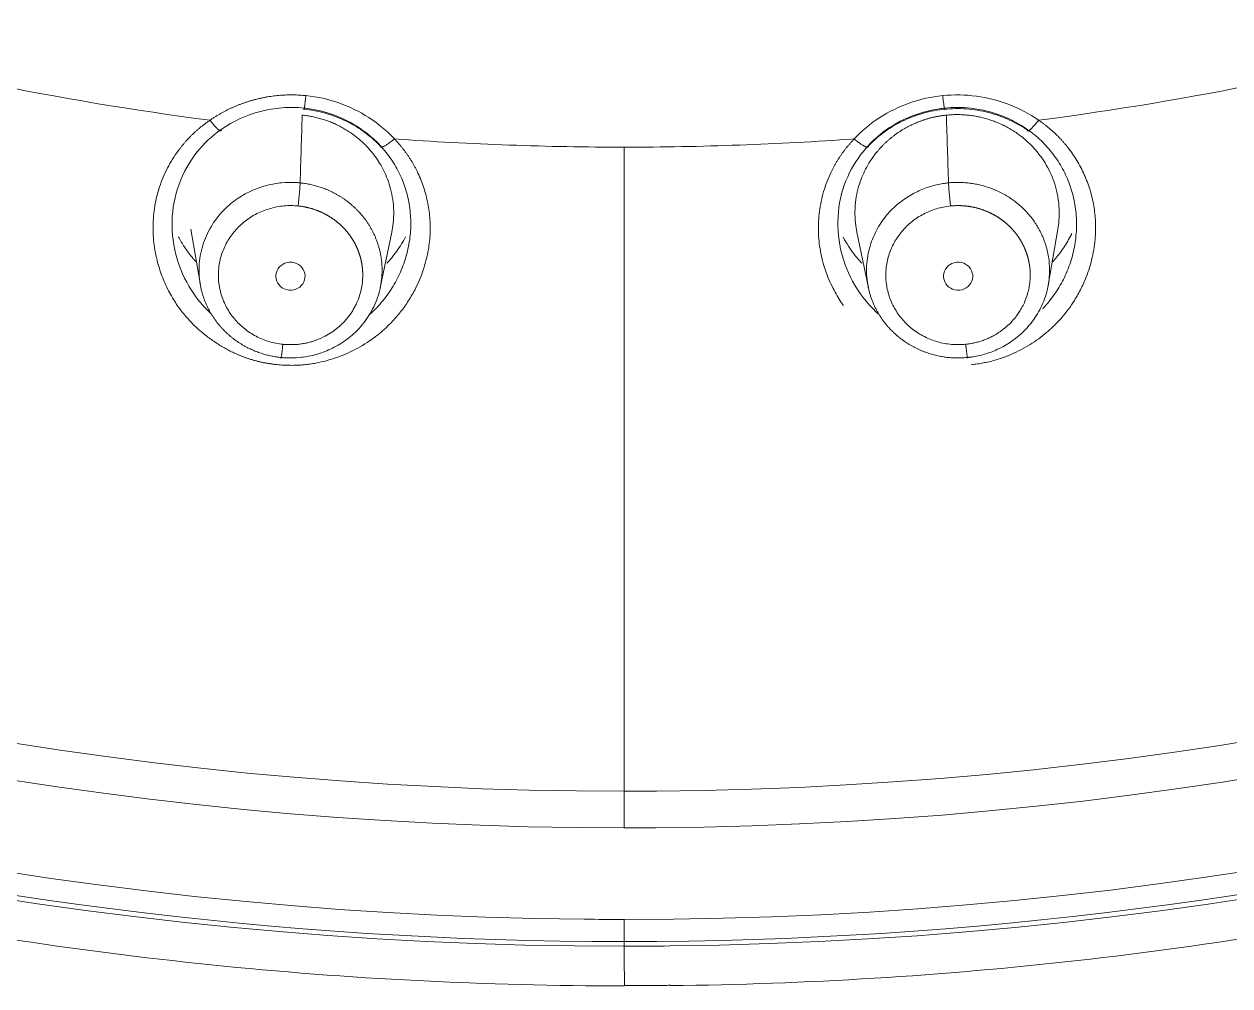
# Model space of a CAD drawing. Extents: x 19821 to 22981, y -91 to 2224.
# Drawn here: x 20735.62 to 20754.33, y 1154.09 to 1169.01 of the extents above; entities that cross this region are included whole.
import ezdxf

# ---------------------------------------------------------------- set-up
doc = ezdxf.new("R2010")
doc.units = 0
doc.header["$LTSCALE"] = 10
doc.header["$MEASUREMENT"] = 0
doc.layers.add('1', color=7, linetype='CONTINUOUS')

msp = doc.modelspace()

# ---------------------------------------------------------------- linework, layer by layer
at = {"layer": '1', "color": 7, "linetype": 'Continuous', "lineweight": 13}
for p, q in [((20744.931, 1157.112), (20744.931, 1167.101)), ((20744.931, 1157.112), (20744.931, 1156.543)), ((20744.931, 1155.124), (20744.931, 1154.761)), ((20744.931, 1154.709), (20744.931, 1154.781))]:
    msp.add_line(p, q, dxfattribs=at)
at = {"layer": '1', "color": 7, "linetype": 'Continuous', "lineweight": 18}
for p, q in [((20738.205, 1165.829), (20738.354, 1164.962)), ((20741.144, 1164.919), (20741.323, 1165.781)), ((20748.539, 1165.781), (20748.718, 1164.919)), ((20751.508, 1164.962), (20751.657, 1165.829))]:
    msp.add_line(p, q, dxfattribs=at)
for centre, major_axis, ratio, start_param, end_param in [((20744.931, 1212.384), (-59.925, 0), 0.961262, 4.712389, 7.853982), ((20744.931, 1212.384), (60, 0), 0.961262, 1.582577, 4.712389), ((20744.931, 1212.384), (60, 0), 0.961262, 4.72417, 7.853982), ((20744.931, 1212.384), (-59.925, 0), 0.961262, 1.570796, 4.712389), ((20739.871, 1166.271), (-0.031, -0.298), 0.029131, 1.29359, 2.750854), ((20749.991, 1166.271), (0.03, -0.299), 0.028493, 3.532401, 4.989665), ((20739.636, 1164.126), (0.031, 0.298), 0.029181, 2.872181, 4.434065), ((20750.226, 1164.126), (-0.03, 0.299), 0.028443, 1.84919, 3.411073), ((20744.931, 1212.384), (60, 0), 0.961262, 4.712389, 4.72417)]:
    msp.add_ellipse(centre, major_axis=major_axis, ratio=ratio, start_param=start_param, end_param=end_param, dxfattribs=at)
at = {"layer": '1', "color": 7, "linetype": 'Continuous', "lineweight": 13}
for centre, major_axis, start_param, end_param in [((20744.931, 1212.247), (59.425, 0), 1.570796, 4.70194), ((20744.931, 1212.247), (-59.425, 0), 1.570796, 4.70194), ((20744.931, 1212.247), (57.948, 0), 1.579187, 4.712389), ((20744.931, 1212.247), (-57.948, 0), 1.579187, 4.712389), ((20744.931, 1212.291), (57.403, 0), 1.579486, 4.712389), ((20744.931, 1212.291), (57.403, 0), 4.721079, 7.853982), ((20744.931, 1213.073), (-47.825, 0), 1.286701, 1.436012), ((20744.931, 1213.073), (-47.825, 0), 1.70558, 1.854891), ((20744.931, 1213.073), (-47.825, 0), 1.496141, 1.570796), ((20744.931, 1213.073), (-47.825, 0), 1.570796, 1.645452), ((20744.931, 1212.291), (57.403, 0), 4.712389, 4.721079), ((20744.931, 1212.247), (57.948, 0), 4.712389, 4.720779), ((20744.931, 1212.247), (-59.425, 0), 1.560347, 1.570796)]:
    msp.add_ellipse(centre, major_axis=major_axis, ratio=0.961262, start_param=start_param, end_param=end_param, dxfattribs=at)
at = {"layer": '1', "color": 7, "linetype": 'Continuous', "lineweight": 18}
for points, knots in [([(20699.489, 1173.857), (20700.904, 1172.31), (20702.403, 1170.836), (20705.557, 1168.048), (20707.211, 1166.735), (20710.654, 1164.284), (20712.443, 1163.147), (20716.138, 1161.061), (20718.042, 1160.112), (20721.946, 1158.415), (20723.945, 1157.666), (20728.013, 1156.375), (20730.083, 1155.834), (20734.271, 1154.966), (20736.389, 1154.639), (20740.65, 1154.202), (20742.792, 1154.093), (20744.934, 1154.093)], [0, 0, 0, 0, 0.125, 0.125, 0.25, 0.25, 0.375, 0.375, 0.5, 0.5, 0.625, 0.625, 0.75, 0.75, 0.875, 0.875, 1, 1, 1, 1]), ([(20745.644, 1154.097), (20747.756, 1154.121), (20749.867, 1154.251), (20754.063, 1154.724), (20756.148, 1155.065), (20760.27, 1155.957), (20762.306, 1156.506), (20766.308, 1157.807), (20768.274, 1158.558), (20772.113, 1160.254), (20773.986, 1161.199), (20777.619, 1163.271), (20779.379, 1164.399), (20782.767, 1166.825), (20784.395, 1168.123), (20787.501, 1170.877), (20788.978, 1172.332), (20790.373, 1173.857)], [0, 0, 0, 0, 0.125, 0.125, 0.25, 0.25, 0.375, 0.375, 0.5, 0.5, 0.625, 0.625, 0.75, 0.75, 0.875, 0.875, 1, 1, 1, 1]), ([(20749.87, 1167.899), (20750.048, 1167.917), (20750.395, 1167.911), (20750.909, 1167.779), (20751.213, 1167.618), (20751.358, 1167.518)], [0, 0, 0, 0, 0.333336, 0.666671, 1, 1, 1, 1]), ([(20738.679, 1167.376), (20738.862, 1167.504), (20739.07, 1167.599), (20739.397, 1167.684), (20739.509, 1167.702), (20739.734, 1167.719), (20739.848, 1167.718), (20739.961, 1167.706)], [0, 0, 0, 0, 0.5, 0.5, 0.75, 0.75, 1, 1, 1, 1]), ([(20739.935, 1167.597), (20739.947, 1167.596), (20739.973, 1167.593), (20740.012, 1167.587), (20740.05, 1167.581), (20740.089, 1167.574), (20740.127, 1167.566), (20740.165, 1167.557), (20740.203, 1167.547), (20740.241, 1167.536), (20740.279, 1167.524), (20740.316, 1167.512), (20740.353, 1167.498), (20740.39, 1167.484), (20740.426, 1167.468), (20740.463, 1167.452), (20740.498, 1167.434), (20740.534, 1167.416), (20740.569, 1167.397), (20740.603, 1167.377), (20740.637, 1167.356), (20740.671, 1167.334), (20740.704, 1167.312), (20740.737, 1167.288), (20740.768, 1167.264), (20740.8, 1167.239), (20740.831, 1167.213), (20740.861, 1167.186), (20740.89, 1167.158), (20740.919, 1167.13), (20740.947, 1167.101), (20740.974, 1167.071), (20741.016, 1167.023), (20741.072, 1166.951), (20741.139, 1166.85), (20741.204, 1166.733), (20741.261, 1166.6), (20741.309, 1166.451), (20741.343, 1166.286), (20741.357, 1166.107), (20741.35, 1165.937), (20741.333, 1165.827), (20741.323, 1165.782)], [0, 0, 0, 0, 0.01474, 0.029513, 0.044319, 0.059158, 0.074029, 0.088932, 0.103868, 0.118837, 0.133839, 0.148873, 0.16394, 0.179039, 0.194171, 0.209335, 0.224532, 0.239762, 0.255024, 0.270319, 0.285646, 0.301006, 0.316398, 0.331823, 0.34728, 0.362769, 0.378292, 0.393846, 0.409433, 0.425053, 0.440704, 0.456389, 0.472105, 0.514834, 0.56225, 0.614348, 0.671124, 0.732574, 0.798691, 0.869471, 0.944905, 1, 1, 1, 1]), ([(20739.955, 1167.69), (20740.072, 1167.678), (20740.299, 1167.635), (20740.624, 1167.511), (20740.92, 1167.331), (20741.089, 1167.18), (20741.168, 1167.096)], [0, 0, 0, 0, 0.250096, 0.50011, 0.75008, 1, 1, 1, 1]), ([(20748.539, 1165.782), (20748.529, 1165.827), (20748.503, 1165.996), (20748.508, 1166.276), (20748.589, 1166.592), (20748.712, 1166.842), (20748.816, 1166.987), (20748.876, 1167.057), (20748.89, 1167.073), (20748.904, 1167.089), (20748.919, 1167.105), (20748.934, 1167.12), (20748.949, 1167.136), (20748.965, 1167.151), (20748.98, 1167.166), (20748.996, 1167.181), (20749.012, 1167.195), (20749.028, 1167.21), (20749.044, 1167.224), (20749.061, 1167.237), (20749.077, 1167.251), (20749.094, 1167.264), (20749.111, 1167.277), (20749.128, 1167.29), (20749.146, 1167.303), (20749.163, 1167.315), (20749.181, 1167.327), (20749.199, 1167.339), (20749.217, 1167.351), (20749.235, 1167.362), (20749.253, 1167.373), (20749.271, 1167.384), (20749.29, 1167.395), (20749.308, 1167.405), (20749.327, 1167.415), (20749.346, 1167.425), (20749.365, 1167.435), (20749.384, 1167.444), (20749.403, 1167.453), (20749.423, 1167.462), (20749.442, 1167.471), (20749.462, 1167.479), (20749.481, 1167.487), (20749.501, 1167.495), (20749.521, 1167.502), (20749.54, 1167.51), (20749.56, 1167.517), (20749.58, 1167.523), (20749.6, 1167.53), (20749.62, 1167.536), (20749.641, 1167.542), (20749.661, 1167.548), (20749.681, 1167.553), (20749.702, 1167.558), (20749.722, 1167.563), (20749.742, 1167.568), (20749.763, 1167.572), (20749.783, 1167.576), (20749.804, 1167.58), (20749.824, 1167.583), (20749.845, 1167.587), (20749.866, 1167.59), (20749.886, 1167.592), (20749.907, 1167.595), (20749.921, 1167.596), (20749.928, 1167.597)], [0, 0, 0, 0, 0.05524, 0.201257, 0.328703, 0.43751, 0.527621, 0.536031, 0.544431, 0.552822, 0.561204, 0.569577, 0.57794, 0.586294, 0.594639, 0.602974, 0.6113, 0.619617, 0.627925, 0.636223, 0.644512, 0.652791, 0.661062, 0.669323, 0.677575, 0.685817, 0.69405, 0.702274, 0.710489, 0.718694, 0.72689, 0.735076, 0.743254, 0.751422, 0.75958, 0.76773, 0.77587, 0.784, 0.792122, 0.800234, 0.808336, 0.81643, 0.824514, 0.832589, 0.840654, 0.84871, 0.856757, 0.864794, 0.872822, 0.880841, 0.88885, 0.89685, 0.904841, 0.912822, 0.920794, 0.928757, 0.93671, 0.944654, 0.952589, 0.960514, 0.96843, 0.976336, 0.984234, 0.992121, 1, 1, 1, 1]), ([(20748.695, 1167.096), (20748.773, 1167.179), (20748.942, 1167.331), (20749.237, 1167.511), (20749.563, 1167.635), (20749.79, 1167.678), (20749.907, 1167.69)], [0, 0, 0, 0, 0.249751, 0.499658, 0.749678, 1, 1, 1, 1]), ([(20749.89, 1167.688), (20750.007, 1167.7), (20750.238, 1167.704), (20750.584, 1167.647), (20750.913, 1167.53), (20751.111, 1167.416), (20751.206, 1167.35)], [0, 0, 0, 0, 0.249998, 0.499985, 0.749991, 1, 1, 1, 1]), ([(20749.928, 1167.597), (20749.94, 1167.598), (20749.966, 1167.601), (20750.005, 1167.603), (20750.044, 1167.605), (20750.083, 1167.605), (20750.122, 1167.605), (20750.162, 1167.604), (20750.201, 1167.602), (20750.24, 1167.599), (20750.28, 1167.595), (20750.319, 1167.59), (20750.358, 1167.584), (20750.397, 1167.577), (20750.436, 1167.569), (20750.475, 1167.56), (20750.514, 1167.551), (20750.553, 1167.54), (20750.591, 1167.528), (20750.629, 1167.515), (20750.667, 1167.502), (20750.705, 1167.487), (20750.742, 1167.472), (20750.779, 1167.455), (20750.815, 1167.438), (20750.851, 1167.42), (20750.887, 1167.4), (20750.922, 1167.38), (20750.957, 1167.359), (20750.991, 1167.337), (20751.025, 1167.314), (20751.058, 1167.29), (20751.109, 1167.251), (20751.179, 1167.193), (20751.267, 1167.107), (20751.356, 1167.006), (20751.441, 1166.887), (20751.52, 1166.751), (20751.588, 1166.596), (20751.642, 1166.424), (20751.684, 1166.18), (20751.681, 1165.978), (20751.66, 1165.843), (20751.657, 1165.83)], [0, 0, 0, 0, 0.013323, 0.026675, 0.040057, 0.053468, 0.066909, 0.08038, 0.09388, 0.107409, 0.120968, 0.134556, 0.148174, 0.161821, 0.175498, 0.189204, 0.202939, 0.216704, 0.230499, 0.244322, 0.258176, 0.272058, 0.28597, 0.299911, 0.313882, 0.327882, 0.341912, 0.35597, 0.370058, 0.384176, 0.398322, 0.412498, 0.426703, 0.465323, 0.508179, 0.555267, 0.606583, 0.662123, 0.721882, 0.785854, 0.854034, 0.985832, 1, 1, 1, 1]), ([(20738.001, 1165.341), (20737.999, 1165.349), (20737.938, 1165.548), (20737.884, 1165.953), (20737.993, 1166.533), (20738.269, 1167.026), (20738.537, 1167.277), (20738.679, 1167.376)], [0, 0, 0, 0, 0.010812, 0.269331, 0.523042, 0.772133, 1, 1, 1, 1]), ([(20751.183, 1167.376), (20751.258, 1167.324), (20751.33, 1167.265), (20751.463, 1167.138), (20751.525, 1167.069), (20751.637, 1166.923), (20751.687, 1166.845), (20751.775, 1166.683), (20751.812, 1166.599), (20751.874, 1166.425), (20751.898, 1166.335), (20751.932, 1166.153), (20751.943, 1166.061), (20751.949, 1165.875), (20751.945, 1165.782), (20751.924, 1165.597), (20751.906, 1165.505), (20751.858, 1165.325), (20751.827, 1165.236), (20751.788, 1165.148), (20751.787, 1165.145), (20751.786, 1165.142)], [0, 0, 0, 0, 0.110711, 0.110711, 0.221423, 0.221423, 0.332134, 0.332134, 0.442845, 0.442845, 0.553557, 0.553557, 0.664268, 0.664268, 0.774979, 0.774979, 0.885691, 0.885691, 0.996402, 0.996402, 1, 1, 1, 1]), ([(20741.143, 1167.128), (20741.205, 1167.061), (20741.263, 1166.989), (20741.366, 1166.838), (20741.411, 1166.758), (20741.489, 1166.593), (20741.522, 1166.507), (20741.573, 1166.331), (20741.592, 1166.241), (20741.616, 1166.058), (20741.621, 1165.966), (20741.616, 1165.781), (20741.607, 1165.688), (20741.587, 1165.579), (20741.584, 1165.562), (20741.58, 1165.545)], [0, 0, 0, 0, 0.161551, 0.161551, 0.323102, 0.323102, 0.484653, 0.484653, 0.646204, 0.646204, 0.807755, 0.807755, 0.969306, 0.969306, 1, 1, 1, 1]), ([(20748.282, 1165.544), (20748.279, 1165.558), (20748.239, 1165.763), (20748.229, 1166.167), (20748.394, 1166.703), (20748.602, 1167.002), (20748.719, 1167.128)], [0, 0, 0, 0, 0.024856, 0.363658, 0.6963, 1, 1, 1, 1]), ([(20739.902, 1166.547), (20739.896, 1166.547), (20739.885, 1166.548), (20739.867, 1166.55), (20739.85, 1166.551), (20739.833, 1166.552), (20739.755, 1166.556), (20739.607, 1166.552), (20739.388, 1166.514), (20739.158, 1166.436), (20738.929, 1166.311), (20738.713, 1166.133), (20738.527, 1165.9), (20738.39, 1165.615), (20738.342, 1165.385), (20738.334, 1165.237), (20738.334, 1165.18), (20738.335, 1165.124), (20738.339, 1165.068), (20738.346, 1165.013), (20738.355, 1164.959), (20738.365, 1164.906), (20738.378, 1164.854), (20738.393, 1164.803), (20738.41, 1164.753), (20738.428, 1164.704), (20738.449, 1164.656), (20738.471, 1164.609), (20738.494, 1164.564), (20738.519, 1164.52), (20738.545, 1164.478), (20738.573, 1164.437), (20738.602, 1164.397), (20738.632, 1164.358), (20738.663, 1164.321), (20738.695, 1164.286), (20738.728, 1164.252), (20738.761, 1164.219), (20738.796, 1164.188), (20738.831, 1164.158), (20738.866, 1164.13), (20738.902, 1164.103), (20738.939, 1164.078), (20738.976, 1164.054), (20739.013, 1164.032), (20739.05, 1164.01), (20739.088, 1163.99), (20739.126, 1163.972), (20739.163, 1163.955), (20739.201, 1163.939), (20739.239, 1163.924), (20739.277, 1163.911), (20739.314, 1163.898), (20739.352, 1163.887), (20739.389, 1163.877), (20739.426, 1163.868), (20739.462, 1163.86), (20739.498, 1163.854), (20739.534, 1163.848), (20739.57, 1163.843), (20739.593, 1163.84), (20739.605, 1163.839)], [0, 0, 0, 0, 0.003921, 0.007817, 0.011689, 0.015536, 0.019358, 0.064573, 0.114371, 0.16875, 0.227711, 0.291254, 0.359377, 0.43208, 0.50936, 0.522766, 0.53605, 0.549213, 0.562254, 0.575174, 0.587972, 0.600648, 0.613202, 0.625635, 0.637946, 0.650136, 0.662203, 0.674149, 0.685973, 0.697676, 0.709256, 0.720715, 0.732052, 0.743267, 0.75436, 0.765331, 0.776181, 0.786908, 0.797514, 0.807998, 0.81836, 0.8286, 0.838718, 0.848715, 0.858589, 0.868342, 0.877972, 0.887481, 0.896868, 0.906133, 0.915276, 0.924297, 0.933196, 0.941973, 0.950628, 0.959162, 0.967573, 0.975863, 0.98403, 0.992076, 1, 1, 1, 1]), ([(20739.605, 1163.839), (20739.611, 1163.838), (20739.622, 1163.837), (20739.639, 1163.836), (20739.657, 1163.835), (20739.674, 1163.834), (20739.753, 1163.83), (20739.902, 1163.834), (20740.123, 1163.872), (20740.353, 1163.951), (20740.583, 1164.077), (20740.798, 1164.256), (20740.982, 1164.489), (20741.117, 1164.772), (20741.165, 1165.001), (20741.173, 1165.148), (20741.174, 1165.205), (20741.172, 1165.261), (20741.168, 1165.316), (20741.161, 1165.371), (20741.153, 1165.425), (20741.142, 1165.478), (20741.129, 1165.53), (20741.114, 1165.581), (20741.098, 1165.631), (20741.079, 1165.68), (20741.059, 1165.728), (20741.037, 1165.774), (20741.014, 1165.819), (20740.989, 1165.863), (20740.963, 1165.906), (20740.935, 1165.947), (20740.907, 1165.987), (20740.877, 1166.025), (20740.846, 1166.062), (20740.814, 1166.098), (20740.781, 1166.132), (20740.748, 1166.164), (20740.713, 1166.195), (20740.679, 1166.225), (20740.643, 1166.254), (20740.607, 1166.28), (20740.57, 1166.306), (20740.534, 1166.33), (20740.496, 1166.353), (20740.459, 1166.374), (20740.421, 1166.394), (20740.383, 1166.413), (20740.346, 1166.43), (20740.308, 1166.446), (20740.27, 1166.461), (20740.232, 1166.474), (20740.194, 1166.487), (20740.157, 1166.498), (20740.12, 1166.508), (20740.083, 1166.517), (20740.046, 1166.525), (20740.009, 1166.532), (20739.973, 1166.538), (20739.938, 1166.543), (20739.914, 1166.545), (20739.902, 1166.547)], [0, 0, 0, 0, 0.003868, 0.007742, 0.011622, 0.015507, 0.019397, 0.06511, 0.115266, 0.16986, 0.228891, 0.292354, 0.360244, 0.432556, 0.509282, 0.522646, 0.535891, 0.549015, 0.562019, 0.574904, 0.587668, 0.600312, 0.612837, 0.625242, 0.637526, 0.649691, 0.661736, 0.673661, 0.685466, 0.697151, 0.708716, 0.720161, 0.731487, 0.742693, 0.753779, 0.764745, 0.775591, 0.786317, 0.796924, 0.807411, 0.817778, 0.828026, 0.838154, 0.848162, 0.85805, 0.867819, 0.877468, 0.886998, 0.896408, 0.905698, 0.914869, 0.92392, 0.932851, 0.941663, 0.950356, 0.958928, 0.967382, 0.975716, 0.98393, 0.992025, 1, 1, 1, 1]), ([(20749.96, 1166.547), (20749.954, 1166.546), (20749.943, 1166.545), (20749.925, 1166.543), (20749.908, 1166.54), (20749.891, 1166.538), (20749.814, 1166.526), (20749.671, 1166.493), (20749.464, 1166.412), (20749.256, 1166.29), (20749.059, 1166.122), (20748.886, 1165.904), (20748.755, 1165.639), (20748.683, 1165.334), (20748.687, 1165.098), (20748.711, 1164.952), (20748.722, 1164.897), (20748.736, 1164.842), (20748.752, 1164.788), (20748.771, 1164.736), (20748.791, 1164.685), (20748.813, 1164.635), (20748.837, 1164.587), (20748.862, 1164.539), (20748.89, 1164.494), (20748.918, 1164.45), (20748.949, 1164.407), (20748.98, 1164.366), (20749.013, 1164.326), (20749.047, 1164.288), (20749.082, 1164.252), (20749.118, 1164.217), (20749.155, 1164.184), (20749.192, 1164.152), (20749.231, 1164.123), (20749.27, 1164.094), (20749.309, 1164.067), (20749.349, 1164.042), (20749.389, 1164.019), (20749.43, 1163.997), (20749.471, 1163.976), (20749.512, 1163.957), (20749.553, 1163.94), (20749.595, 1163.924), (20749.636, 1163.909), (20749.677, 1163.896), (20749.718, 1163.884), (20749.759, 1163.873), (20749.8, 1163.864), (20749.84, 1163.856), (20749.88, 1163.849), (20749.92, 1163.843), (20749.96, 1163.839), (20749.999, 1163.835), (20750.037, 1163.833), (20750.075, 1163.832), (20750.113, 1163.831), (20750.149, 1163.832), (20750.186, 1163.833), (20750.222, 1163.836), (20750.245, 1163.838), (20750.257, 1163.839)], [0, 0, 0, 0, 0.003921, 0.007817, 0.011689, 0.015536, 0.019358, 0.064573, 0.114371, 0.16875, 0.227711, 0.291254, 0.359377, 0.43208, 0.50936, 0.522766, 0.53605, 0.549213, 0.562254, 0.575174, 0.587972, 0.600648, 0.613202, 0.625635, 0.637946, 0.650136, 0.662203, 0.674149, 0.685973, 0.697676, 0.709256, 0.720715, 0.732052, 0.743267, 0.75436, 0.765331, 0.776181, 0.786908, 0.797514, 0.807998, 0.81836, 0.8286, 0.838718, 0.848715, 0.858589, 0.868342, 0.877972, 0.887481, 0.896868, 0.906133, 0.915276, 0.924297, 0.933196, 0.941973, 0.950628, 0.959162, 0.967573, 0.975863, 0.98403, 0.992076, 1, 1, 1, 1]), ([(20750.257, 1163.839), (20750.263, 1163.839), (20750.274, 1163.841), (20750.291, 1163.843), (20750.308, 1163.845), (20750.326, 1163.847), (20750.404, 1163.86), (20750.549, 1163.893), (20750.756, 1163.975), (20750.964, 1164.098), (20751.161, 1164.267), (20751.333, 1164.485), (20751.463, 1164.75), (20751.534, 1165.054), (20751.53, 1165.287), (20751.506, 1165.433), (20751.495, 1165.488), (20751.481, 1165.543), (20751.465, 1165.596), (20751.447, 1165.648), (20751.427, 1165.699), (20751.405, 1165.749), (20751.381, 1165.797), (20751.355, 1165.844), (20751.328, 1165.89), (20751.3, 1165.934), (20751.269, 1165.977), (20751.238, 1166.018), (20751.205, 1166.057), (20751.172, 1166.095), (20751.137, 1166.132), (20751.101, 1166.167), (20751.064, 1166.2), (20751.027, 1166.231), (20750.988, 1166.261), (20750.949, 1166.29), (20750.91, 1166.316), (20750.87, 1166.342), (20750.83, 1166.365), (20750.789, 1166.387), (20750.748, 1166.408), (20750.707, 1166.427), (20750.666, 1166.445), (20750.625, 1166.461), (20750.583, 1166.476), (20750.542, 1166.489), (20750.501, 1166.501), (20750.46, 1166.512), (20750.419, 1166.521), (20750.379, 1166.529), (20750.338, 1166.536), (20750.298, 1166.542), (20750.259, 1166.546), (20750.22, 1166.55), (20750.181, 1166.552), (20750.143, 1166.554), (20750.105, 1166.554), (20750.068, 1166.554), (20750.032, 1166.552), (20749.996, 1166.55), (20749.972, 1166.548), (20749.96, 1166.547)], [0, 0, 0, 0, 0.003868, 0.007742, 0.011622, 0.015507, 0.019397, 0.06511, 0.115266, 0.16986, 0.228891, 0.292354, 0.360244, 0.432556, 0.509282, 0.522646, 0.535891, 0.549015, 0.562019, 0.574904, 0.587668, 0.600312, 0.612837, 0.625242, 0.637526, 0.649691, 0.661736, 0.673661, 0.685466, 0.697151, 0.708716, 0.720161, 0.731487, 0.742693, 0.753779, 0.764745, 0.775591, 0.786317, 0.796924, 0.807411, 0.817779, 0.828026, 0.838154, 0.848162, 0.85805, 0.867819, 0.877468, 0.886998, 0.896408, 0.905698, 0.914869, 0.92392, 0.932851, 0.941663, 0.950356, 0.958928, 0.967382, 0.975716, 0.98393, 0.992025, 1, 1, 1, 1]), ([(20738.013, 1165.712), (20738.042, 1165.658), (20738.112, 1165.539), (20738.199, 1165.422), (20738.259, 1165.352), (20738.272, 1165.337), (20738.28, 1165.329), (20738.282, 1165.326)], [0, 0, 0, 0, 0.392496, 0.87721, 0.927948, 0.978619, 1, 1, 1, 1]), ([(20741.247, 1165.301), (20741.252, 1165.306), (20741.285, 1165.342), (20741.344, 1165.411), (20741.422, 1165.516), (20741.487, 1165.616), (20741.524, 1165.682), (20741.538, 1165.709)], [0, 0, 0, 0, 0.043158, 0.286537, 0.545866, 0.821157, 1, 1, 1, 1]), ([(20751.575, 1165.321), (20751.583, 1165.329), (20751.6, 1165.349), (20751.638, 1165.394), (20751.69, 1165.459), (20751.751, 1165.546), (20751.812, 1165.643), (20751.851, 1165.716), (20751.871, 1165.756), (20751.873, 1165.76)], [0, 0, 0, 0, 0.061917, 0.147286, 0.331499, 0.5307, 0.7449, 0.974108, 1, 1, 1, 1]), ([(20748.327, 1165.703), (20748.328, 1165.701), (20748.377, 1165.61), (20748.467, 1165.472), (20748.572, 1165.347), (20748.614, 1165.301)], [0, 0, 0, 0, 0.010287, 0.627722, 1, 1, 1, 1]), ([(20744.934, 1154.098), (20744.991, 1154.098), (20745.048, 1154.098), (20745.16, 1154.099), (20745.215, 1154.099), (20745.322, 1154.1), (20745.374, 1154.1), (20745.476, 1154.101), (20745.526, 1154.101), (20745.599, 1154.102), (20745.621, 1154.103), (20745.644, 1154.103)], [0, 0, 0, 0, 0.242083, 0.242083, 0.472863, 0.472863, 0.693433, 0.693433, 0.904743, 0.904743, 1, 1, 1, 1])]:
    msp.add_open_spline(points, degree=3, knots=knots, dxfattribs=at)
at = {"layer": '1', "color": 7, "linetype": 'Continuous', "lineweight": 13}
for points, degree, knots in [([(20738.504, 1167.518), (20738.825, 1167.741), (20739.209, 1167.84), (20739.596, 1167.94), (20739.992, 1167.899)], 2, [0, 0, 0, 0.5, 0.5, 1, 1, 1]), ([(20739.992, 1167.899), (20739.99, 1167.882), (20739.988, 1167.864), (20739.984, 1167.828), (20739.981, 1167.81), (20739.977, 1167.778), (20739.975, 1167.762), (20739.972, 1167.735), (20739.97, 1167.723), (20739.967, 1167.704), (20739.965, 1167.696), (20739.963, 1167.686), (20739.962, 1167.684), (20739.961, 1167.684), (20739.961, 1167.686), (20739.96, 1167.694), (20739.96, 1167.699), (20739.961, 1167.707)], 3, [0, 0, 0, 0, 0.125, 0.125, 0.25, 0.25, 0.375, 0.375, 0.5, 0.5, 0.625, 0.625, 0.75, 0.75, 0.875, 0.875, 1, 1, 1, 1]), ([(20749.87, 1167.899), (20749.872, 1167.882), (20749.874, 1167.864), (20749.878, 1167.828), (20749.88, 1167.81), (20749.885, 1167.778), (20749.887, 1167.762), (20749.89, 1167.735), (20749.892, 1167.723), (20749.895, 1167.704), (20749.897, 1167.696), (20749.899, 1167.686), (20749.9, 1167.684), (20749.901, 1167.684), (20749.901, 1167.686), (20749.902, 1167.694), (20749.902, 1167.699), (20749.901, 1167.707)], 3, [0, 0, 0, 0, 0.125, 0.125, 0.25, 0.25, 0.375, 0.375, 0.5, 0.5, 0.625, 0.625, 0.75, 0.75, 0.875, 0.875, 1, 1, 1, 1]), ([(20739.961, 1167.707), (20740.038, 1167.699), (20740.251, 1167.664), (20740.603, 1167.543), (20740.918, 1167.344), (20741.088, 1167.186), (20741.143, 1167.128)], 3, [0, 0, 0, 0, 0.172308, 0.47809, 0.820636, 1, 1, 1, 1]), ([(20748.719, 1167.128), (20748.774, 1167.186), (20748.956, 1167.356), (20749.318, 1167.578), (20749.678, 1167.68), (20749.875, 1167.704), (20749.901, 1167.707)], 3, [0, 0, 0, 0, 0.17936, 0.559698, 0.94158, 1, 1, 1, 1]), ([(20749.901, 1167.707), (20750.036, 1167.72), (20750.345, 1167.719), (20750.787, 1167.608), (20751.065, 1167.458), (20751.183, 1167.376)], 3, [0, 0, 0, 0, 0.300087, 0.679641, 1, 1, 1, 1]), ([(20739.547, 1163.728), (20739.539, 1163.729), (20739.523, 1163.73), (20739.498, 1163.733), (20739.473, 1163.736), (20739.449, 1163.74), (20739.425, 1163.743), (20739.401, 1163.747), (20739.377, 1163.751), (20739.353, 1163.756), (20739.329, 1163.76), (20739.306, 1163.765), (20739.282, 1163.77), (20739.259, 1163.776), (20739.236, 1163.782), (20739.213, 1163.787), (20739.19, 1163.794), (20739.168, 1163.8), (20739.145, 1163.807), (20739.123, 1163.813), (20739.1, 1163.821), (20739.078, 1163.828), (20739.056, 1163.836), (20739.035, 1163.843), (20739.013, 1163.852), (20738.991, 1163.86), (20738.97, 1163.868), (20738.931, 1163.885), (20738.874, 1163.91), (20738.8, 1163.947), (20738.726, 1163.988), (20738.627, 1164.047), (20738.506, 1164.128), (20738.385, 1164.223), (20738.285, 1164.312), (20738.205, 1164.39), (20738.131, 1164.472), (20738.061, 1164.558), (20737.996, 1164.646), (20737.934, 1164.742), (20737.874, 1164.847), (20737.818, 1164.958), (20737.769, 1165.073), (20737.727, 1165.191), (20737.688, 1165.322), (20737.655, 1165.463), (20737.632, 1165.616), (20737.62, 1165.768), (20737.619, 1165.921), (20737.63, 1166.074), (20737.653, 1166.227), (20737.687, 1166.377), (20737.734, 1166.526), (20737.792, 1166.671), (20737.862, 1166.813), (20737.942, 1166.948), (20738.011, 1167.046), (20738.062, 1167.111), (20738.091, 1167.147), (20738.121, 1167.181), (20738.152, 1167.216), (20738.184, 1167.249), (20738.216, 1167.282), (20738.249, 1167.314), (20738.283, 1167.345), (20738.318, 1167.376), (20738.354, 1167.406), (20738.39, 1167.435), (20738.428, 1167.463), (20738.466, 1167.491), (20738.491, 1167.509), (20738.504, 1167.518)], 3, [0, 0, 0, 0, 0.004833, 0.009646, 0.014437, 0.019209, 0.023961, 0.028693, 0.033408, 0.038104, 0.042782, 0.047443, 0.052088, 0.056717, 0.06133, 0.065929, 0.070513, 0.075083, 0.07964, 0.084185, 0.088718, 0.093239, 0.097749, 0.102249, 0.10674, 0.111221, 0.115694, 0.120159, 0.135959, 0.152056, 0.168471, 0.185225, 0.219181, 0.253015, 0.275058, 0.296843, 0.318425, 0.339864, 0.36122, 0.382554, 0.406994, 0.431379, 0.45579, 0.480304, 0.505002, 0.535577, 0.565759, 0.595709, 0.625584, 0.656215, 0.686613, 0.716956, 0.747419, 0.778929, 0.810078, 0.841043, 0.872005, 0.881104, 0.890191, 0.89927, 0.908346, 0.917423, 0.926507, 0.935603, 0.944715, 0.953848, 0.963008, 0.972198, 0.981424, 0.99069, 1, 1, 1, 1]), ([(20751.358, 1167.518), (20751.364, 1167.513), (20751.378, 1167.504), (20751.398, 1167.49), (20751.417, 1167.476), (20751.437, 1167.461), (20751.456, 1167.447), (20751.475, 1167.432), (20751.494, 1167.417), (20751.513, 1167.402), (20751.531, 1167.386), (20751.549, 1167.371), (20751.567, 1167.355), (20751.585, 1167.339), (20751.602, 1167.323), (20751.62, 1167.307), (20751.637, 1167.29), (20751.654, 1167.274), (20751.67, 1167.257), (20751.687, 1167.24), (20751.703, 1167.223), (20751.719, 1167.205), (20751.735, 1167.188), (20751.75, 1167.17), (20751.766, 1167.152), (20751.781, 1167.134), (20751.796, 1167.116), (20751.831, 1167.071), (20751.885, 1166.998), (20751.953, 1166.894), (20752.014, 1166.785), (20752.068, 1166.672), (20752.116, 1166.556), (20752.157, 1166.437), (20752.19, 1166.316), (20752.215, 1166.193), (20752.232, 1166.068), (20752.246, 1165.88), (20752.238, 1165.626), (20752.185, 1165.346), (20752.109, 1165.108), (20752.022, 1164.91), (20751.925, 1164.736), (20751.823, 1164.587), (20751.721, 1164.459), (20751.609, 1164.34), (20751.489, 1164.229), (20751.361, 1164.128), (20751.226, 1164.037), (20751.085, 1163.957), (20750.974, 1163.903), (20750.896, 1163.871), (20750.853, 1163.854), (20750.81, 1163.838), (20750.766, 1163.823), (20750.723, 1163.809), (20750.679, 1163.796), (20750.634, 1163.784), (20750.589, 1163.773), (20750.544, 1163.763), (20750.499, 1163.754), (20750.453, 1163.746), (20750.408, 1163.739), (20750.361, 1163.733), (20750.33, 1163.729), (20750.315, 1163.728)], 3, [0, 0, 0, 0, 0.004807, 0.009602, 0.014383, 0.019153, 0.023911, 0.028659, 0.033397, 0.038125, 0.042844, 0.047555, 0.052259, 0.056956, 0.061647, 0.066332, 0.071012, 0.075689, 0.080361, 0.085031, 0.089699, 0.094365, 0.09903, 0.103696, 0.108361, 0.113028, 0.117697, 0.122369, 0.146918, 0.171464, 0.196095, 0.220899, 0.245965, 0.270767, 0.295482, 0.320205, 0.345032, 0.370058, 0.431929, 0.494714, 0.536846, 0.578843, 0.621122, 0.653055, 0.684795, 0.716519, 0.748403, 0.780162, 0.811678, 0.843107, 0.874609, 0.883533, 0.892446, 0.901353, 0.910257, 0.919161, 0.928071, 0.93699, 0.945922, 0.954871, 0.96384, 0.972834, 0.981856, 0.99091, 1, 1, 1, 1]), ([(20751.358, 1167.518), (20751.352, 1167.511), (20751.33, 1167.483), (20751.294, 1167.439), (20751.262, 1167.404), (20751.241, 1167.383), (20751.227, 1167.372), (20751.215, 1167.363), (20751.2, 1167.354), (20751.186, 1167.351), (20751.181, 1167.361), (20751.182, 1167.373), (20751.183, 1167.376)], 3, [0, 0, 0, 0, 0.05059, 0.200077, 0.349564, 0.424307, 0.49905, 0.573794, 0.648537, 0.798024, 0.947511, 1, 1, 1, 1]), ([(20741.364, 1167.229), (20741.369, 1167.223), (20741.381, 1167.212), (20741.397, 1167.194), (20741.413, 1167.176), (20741.429, 1167.158), (20741.445, 1167.14), (20741.46, 1167.121), (20741.475, 1167.103), (20741.49, 1167.084), (20741.505, 1167.066), (20741.52, 1167.047), (20741.534, 1167.028), (20741.548, 1167.009), (20741.561, 1166.99), (20741.575, 1166.97), (20741.588, 1166.951), (20741.601, 1166.931), (20741.614, 1166.911), (20741.626, 1166.891), (20741.638, 1166.871), (20741.65, 1166.851), (20741.662, 1166.831), (20741.673, 1166.81), (20741.684, 1166.79), (20741.695, 1166.769), (20741.706, 1166.748), (20741.731, 1166.697), (20741.768, 1166.615), (20741.812, 1166.499), (20741.848, 1166.381), (20741.878, 1166.259), (20741.9, 1166.136), (20741.914, 1166.011), (20741.921, 1165.887), (20741.92, 1165.761), (20741.91, 1165.636), (20741.884, 1165.449), (20741.823, 1165.201), (20741.712, 1164.938), (20741.588, 1164.72), (20741.463, 1164.544), (20741.332, 1164.393), (20741.201, 1164.267), (20741.074, 1164.163), (20740.941, 1164.068), (20740.8, 1163.984), (20740.653, 1163.911), (20740.503, 1163.848), (20740.349, 1163.798), (20740.229, 1163.768), (20740.145, 1163.751), (20740.1, 1163.744), (20740.055, 1163.737), (20740.009, 1163.731), (20739.963, 1163.726), (20739.918, 1163.722), (20739.872, 1163.719), (20739.826, 1163.717), (20739.78, 1163.717), (20739.733, 1163.717), (20739.687, 1163.718), (20739.64, 1163.72), (20739.594, 1163.723), (20739.563, 1163.726), (20739.547, 1163.728)], 3, [0, 0, 0, 0, 0.004807, 0.009602, 0.014383, 0.019153, 0.023912, 0.028659, 0.033397, 0.038125, 0.042844, 0.047556, 0.052259, 0.056956, 0.061647, 0.066332, 0.071013, 0.075689, 0.080362, 0.085031, 0.089699, 0.094365, 0.09903, 0.103696, 0.108361, 0.113028, 0.117697, 0.122368, 0.146918, 0.171464, 0.196095, 0.220899, 0.245965, 0.270768, 0.295483, 0.320206, 0.345032, 0.370058, 0.431929, 0.494713, 0.536845, 0.578842, 0.62112, 0.653053, 0.684793, 0.716517, 0.748401, 0.780161, 0.811677, 0.843106, 0.874608, 0.883532, 0.892446, 0.901352, 0.910256, 0.919161, 0.928071, 0.93699, 0.945922, 0.954871, 0.96384, 0.972834, 0.981856, 0.99091, 1, 1, 1, 1]), ([(20741.364, 1167.229), (20741.357, 1167.223), (20741.33, 1167.2), (20741.284, 1167.164), (20741.243, 1167.137), (20741.216, 1167.121), (20741.199, 1167.113), (20741.184, 1167.106), (20741.165, 1167.101), (20741.147, 1167.101), (20741.14, 1167.113), (20741.142, 1167.124), (20741.143, 1167.128)], 3, [0, 0, 0, 0, 0.050598, 0.200084, 0.349569, 0.424312, 0.499055, 0.573798, 0.64854, 0.798026, 0.947511, 1, 1, 1, 1]), ([(20748.33, 1164.643), (20748.319, 1164.659), (20748.284, 1164.709), (20748.23, 1164.797), (20748.165, 1164.917), (20748.104, 1165.049), (20748.049, 1165.193), (20748.005, 1165.34), (20747.972, 1165.49), (20747.95, 1165.642), (20747.941, 1165.796), (20747.943, 1165.95), (20747.957, 1166.105), (20747.983, 1166.259), (20748.021, 1166.412), (20748.071, 1166.56), (20748.117, 1166.669), (20748.153, 1166.743), (20748.174, 1166.784), (20748.196, 1166.824), (20748.219, 1166.863), (20748.243, 1166.902), (20748.267, 1166.941), (20748.293, 1166.979), (20748.319, 1167.016), (20748.347, 1167.053), (20748.375, 1167.089), (20748.404, 1167.125), (20748.435, 1167.16), (20748.466, 1167.195), (20748.487, 1167.218), (20748.498, 1167.229)], 3, [0, 0, 0, 0, 0.020066, 0.064241, 0.108737, 0.163816, 0.218196, 0.272163, 0.326005, 0.381192, 0.435953, 0.49061, 0.545479, 0.602204, 0.65828, 0.714026, 0.769766, 0.786134, 0.802479, 0.818809, 0.835133, 0.851461, 0.867801, 0.884162, 0.900553, 0.916982, 0.933458, 0.94999, 0.966585, 0.983252, 1, 1, 1, 1]), ([(20739.636, 1164.043), (20739.563, 1164.051), (20739.491, 1164.065), (20739.351, 1164.107), (20739.283, 1164.135), (20739.154, 1164.202), (20739.093, 1164.242), (20738.981, 1164.332), (20738.929, 1164.383), (20738.837, 1164.492), (20738.796, 1164.552), (20738.728, 1164.677), (20738.7, 1164.742), (20738.659, 1164.877), (20738.645, 1164.947), (20738.631, 1165.087), (20738.632, 1165.158), (20738.647, 1165.299), (20738.662, 1165.368), (20738.705, 1165.503), (20738.734, 1165.568), (20738.804, 1165.692), (20738.845, 1165.751), (20738.939, 1165.859), (20738.992, 1165.909), (20739.106, 1165.998), (20739.167, 1166.037), (20739.297, 1166.103), (20739.365, 1166.129), (20739.506, 1166.169), (20739.578, 1166.183), (20739.724, 1166.196), (20739.798, 1166.196), (20739.871, 1166.188)], 3, [0, 0, 0, 0, 0.0625, 0.0625, 0.125, 0.125, 0.1875, 0.1875, 0.25, 0.25, 0.3125, 0.3125, 0.375, 0.375, 0.4375, 0.4375, 0.5, 0.5, 0.5625, 0.5625, 0.625, 0.625, 0.6875, 0.6875, 0.75, 0.75, 0.8125, 0.8125, 0.875, 0.875, 0.9375, 0.9375, 1, 1, 1, 1]), ([(20739.871, 1166.188), (20739.877, 1166.188), (20739.888, 1166.187), (20739.905, 1166.184), (20739.921, 1166.182), (20739.938, 1166.18), (20739.954, 1166.177), (20739.971, 1166.174), (20739.987, 1166.171), (20740.003, 1166.167), (20740.019, 1166.164), (20740.035, 1166.16), (20740.05, 1166.156), (20740.066, 1166.151), (20740.081, 1166.147), (20740.097, 1166.142), (20740.112, 1166.138), (20740.127, 1166.133), (20740.142, 1166.127), (20740.156, 1166.122), (20740.171, 1166.116), (20740.185, 1166.111), (20740.2, 1166.105), (20740.214, 1166.099), (20740.228, 1166.093), (20740.241, 1166.087), (20740.255, 1166.08), (20740.268, 1166.073), (20740.282, 1166.067), (20740.295, 1166.06), (20740.308, 1166.053), (20740.321, 1166.046), (20740.333, 1166.038), (20740.346, 1166.031), (20740.358, 1166.024), (20740.37, 1166.016), (20740.382, 1166.008), (20740.394, 1166), (20740.406, 1165.993), (20740.417, 1165.985), (20740.428, 1165.976), (20740.44, 1165.968), (20740.451, 1165.96), (20740.461, 1165.952), (20740.472, 1165.943), (20740.483, 1165.935), (20740.493, 1165.926), (20740.503, 1165.917), (20740.513, 1165.909), (20740.523, 1165.9), (20740.532, 1165.891), (20740.542, 1165.882), (20740.551, 1165.873), (20740.56, 1165.864), (20740.569, 1165.855), (20740.578, 1165.846), (20740.587, 1165.837), (20740.595, 1165.827), (20740.604, 1165.818), (20740.612, 1165.809), (20740.62, 1165.799), (20740.628, 1165.79), (20740.636, 1165.781), (20740.643, 1165.771), (20740.651, 1165.762), (20740.658, 1165.753), (20740.665, 1165.743), (20740.672, 1165.734), (20740.679, 1165.724), (20740.685, 1165.715), (20740.692, 1165.705), (20740.698, 1165.696), (20740.704, 1165.686), (20740.71, 1165.677), (20740.716, 1165.667), (20740.722, 1165.658), (20740.728, 1165.648), (20740.733, 1165.639), (20740.739, 1165.629), (20740.744, 1165.62), (20740.749, 1165.61), (20740.754, 1165.601), (20740.759, 1165.592), (20740.764, 1165.582), (20740.768, 1165.573), (20740.773, 1165.564), (20740.777, 1165.554), (20740.781, 1165.545), (20740.786, 1165.536), (20740.79, 1165.527), (20740.793, 1165.517), (20740.797, 1165.508), (20740.801, 1165.499), (20740.804, 1165.49), (20740.808, 1165.481), (20740.811, 1165.472), (20740.814, 1165.463), (20740.817, 1165.454), (20740.82, 1165.445), (20740.823, 1165.437), (20740.826, 1165.428), (20740.829, 1165.419), (20740.831, 1165.41), (20740.834, 1165.402), (20740.836, 1165.393), (20740.839, 1165.385), (20740.841, 1165.376), (20740.843, 1165.368), (20740.845, 1165.36), (20740.847, 1165.351), (20740.849, 1165.343), (20740.851, 1165.335), (20740.852, 1165.327), (20740.854, 1165.319), (20740.856, 1165.311), (20740.857, 1165.303), (20740.858, 1165.295), (20740.86, 1165.287), (20740.861, 1165.279), (20740.862, 1165.272), (20740.863, 1165.264), (20740.864, 1165.256), (20740.865, 1165.249), (20740.866, 1165.241), (20740.867, 1165.234), (20740.868, 1165.227), (20740.869, 1165.22), (20740.869, 1165.212), (20740.87, 1165.205), (20740.871, 1165.198), (20740.871, 1165.191), (20740.872, 1165.184), (20740.872, 1165.178), (20740.872, 1165.171), (20740.873, 1165.164), (20740.873, 1165.158), (20740.873, 1165.151), (20740.874, 1165.145), (20740.874, 1165.138), (20740.874, 1165.132), (20740.874, 1165.126), (20740.874, 1165.12), (20740.874, 1165.113), (20740.874, 1165.107), (20740.874, 1165.102), (20740.874, 1165.096), (20740.874, 1165.09), (20740.873, 1165.084), (20740.873, 1165.079), (20740.873, 1165.073), (20740.873, 1165.067), (20740.872, 1165.062), (20740.872, 1165.057), (20740.872, 1165.051), (20740.872, 1165.046), (20740.871, 1165.041), (20740.871, 1165.036), (20740.87, 1165.031), (20740.87, 1165.026), (20740.87, 1165.021), (20740.869, 1165.017), (20740.869, 1165.012), (20740.863, 1164.959), (20740.847, 1164.869), (20740.811, 1164.754), (20740.774, 1164.67), (20740.734, 1164.592), (20740.686, 1164.515), (20740.626, 1164.437), (20740.568, 1164.374), (20740.515, 1164.324), (20740.421, 1164.245), (20740.288, 1164.162), (20740.142, 1164.103), (20740.046, 1164.074), (20739.982, 1164.059), (20739.915, 1164.048), (20739.847, 1164.04), (20739.776, 1164.037), (20739.72, 1164.038), (20739.68, 1164.04), (20739.657, 1164.041), (20739.643, 1164.043), (20739.636, 1164.043)], 3, [0, 0, 0, 0, 0.004832, 0.009643, 0.014432, 0.019199, 0.023945, 0.028669, 0.033371, 0.038052, 0.042711, 0.047349, 0.051964, 0.056558, 0.061131, 0.065681, 0.07021, 0.074718, 0.079203, 0.083667, 0.08811, 0.092531, 0.09693, 0.101307, 0.105663, 0.109997, 0.114309, 0.1186, 0.122869, 0.127116, 0.131342, 0.135546, 0.139728, 0.143889, 0.148028, 0.152146, 0.156241, 0.160315, 0.164368, 0.168399, 0.172408, 0.176395, 0.180361, 0.184305, 0.188227, 0.192128, 0.196007, 0.199864, 0.2037, 0.207514, 0.211307, 0.215077, 0.218826, 0.222554, 0.22626, 0.229944, 0.233606, 0.237247, 0.240866, 0.244463, 0.248039, 0.251593, 0.255125, 0.258636, 0.262125, 0.265593, 0.269038, 0.272462, 0.275865, 0.279245, 0.282605, 0.285942, 0.289258, 0.292552, 0.295824, 0.299075, 0.302304, 0.305511, 0.308697, 0.311861, 0.315003, 0.318124, 0.321223, 0.324301, 0.327356, 0.33039, 0.333403, 0.336393, 0.339362, 0.34231, 0.345236, 0.34814, 0.351022, 0.353883, 0.356722, 0.359539, 0.362335, 0.365109, 0.367861, 0.370592, 0.373301, 0.375988, 0.378654, 0.381298, 0.383921, 0.386521, 0.3891, 0.391658, 0.394193, 0.396707, 0.3992, 0.401671, 0.40412, 0.406547, 0.408953, 0.411337, 0.413699, 0.41604, 0.418359, 0.420656, 0.422932, 0.425186, 0.427418, 0.429629, 0.431818, 0.433986, 0.436131, 0.438255, 0.440358, 0.442438, 0.444497, 0.446535, 0.448551, 0.450545, 0.452517, 0.454468, 0.456397, 0.458304, 0.46019, 0.462054, 0.463896, 0.465717, 0.467516, 0.469293, 0.471049, 0.472783, 0.474496, 0.476186, 0.477855, 0.479503, 0.481129, 0.482733, 0.484315, 0.485876, 0.487415, 0.488932, 0.490428, 0.491902, 0.493355, 0.494785, 0.496194, 0.497582, 0.498948, 0.543053, 0.578532, 0.605379, 0.623592, 0.655955, 0.684565, 0.709416, 0.730505, 0.747828, 0.815775, 0.864409, 0.88261, 0.901287, 0.920436, 0.940057, 0.960147, 0.980706, 0.987795, 0.994227, 1, 1, 1, 1]), ([(20750.226, 1164.043), (20750.153, 1164.036), (20750.079, 1164.036), (20749.933, 1164.049), (20749.86, 1164.062), (20749.72, 1164.102), (20749.652, 1164.129), (20749.522, 1164.195), (20749.46, 1164.234), (20749.346, 1164.323), (20749.294, 1164.373), (20749.2, 1164.481), (20749.159, 1164.54), (20749.089, 1164.664), (20749.06, 1164.729), (20749.017, 1164.864), (20749.002, 1164.933), (20748.986, 1165.073), (20748.986, 1165.144), (20748.999, 1165.285), (20749.013, 1165.354), (20749.055, 1165.49), (20749.083, 1165.555), (20749.151, 1165.68), (20749.191, 1165.739), (20749.284, 1165.849), (20749.335, 1165.899), (20749.448, 1165.99), (20749.509, 1166.03), (20749.638, 1166.097), (20749.706, 1166.125), (20749.846, 1166.167), (20749.918, 1166.181), (20749.991, 1166.188)], 3, [0, 0, 0, 0, 0.0625, 0.0625, 0.125, 0.125, 0.1875, 0.1875, 0.25, 0.25, 0.3125, 0.3125, 0.375, 0.375, 0.4375, 0.4375, 0.5, 0.5, 0.5625, 0.5625, 0.625, 0.625, 0.6875, 0.6875, 0.75, 0.75, 0.8125, 0.8125, 0.875, 0.875, 0.9375, 0.9375, 1, 1, 1, 1]), ([(20749.991, 1166.188), (20749.997, 1166.189), (20750.008, 1166.19), (20750.025, 1166.191), (20750.042, 1166.192), (20750.058, 1166.193), (20750.075, 1166.194), (20750.092, 1166.194), (20750.108, 1166.194), (20750.125, 1166.194), (20750.141, 1166.194), (20750.158, 1166.193), (20750.174, 1166.192), (20750.19, 1166.191), (20750.206, 1166.19), (20750.222, 1166.188), (20750.238, 1166.187), (20750.253, 1166.185), (20750.269, 1166.183), (20750.285, 1166.181), (20750.3, 1166.178), (20750.315, 1166.175), (20750.331, 1166.172), (20750.346, 1166.169), (20750.361, 1166.166), (20750.375, 1166.163), (20750.39, 1166.159), (20750.405, 1166.155), (20750.419, 1166.152), (20750.434, 1166.147), (20750.448, 1166.143), (20750.462, 1166.139), (20750.476, 1166.134), (20750.49, 1166.129), (20750.503, 1166.125), (20750.517, 1166.12), (20750.53, 1166.114), (20750.543, 1166.109), (20750.556, 1166.104), (20750.569, 1166.098), (20750.582, 1166.093), (20750.595, 1166.087), (20750.607, 1166.081), (20750.62, 1166.075), (20750.632, 1166.069), (20750.644, 1166.062), (20750.656, 1166.056), (20750.668, 1166.05), (20750.68, 1166.043), (20750.691, 1166.036), (20750.702, 1166.03), (20750.714, 1166.023), (20750.725, 1166.016), (20750.736, 1166.009), (20750.746, 1166.002), (20750.757, 1165.995), (20750.767, 1165.987), (20750.778, 1165.98), (20750.788, 1165.973), (20750.798, 1165.965), (20750.808, 1165.958), (20750.818, 1165.95), (20750.827, 1165.943), (20750.837, 1165.935), (20750.846, 1165.927), (20750.855, 1165.919), (20750.864, 1165.912), (20750.873, 1165.904), (20750.882, 1165.896), (20750.89, 1165.888), (20750.899, 1165.88), (20750.907, 1165.872), (20750.915, 1165.864), (20750.923, 1165.856), (20750.931, 1165.848), (20750.939, 1165.84), (20750.946, 1165.831), (20750.954, 1165.823), (20750.961, 1165.815), (20750.968, 1165.807), (20750.975, 1165.799), (20750.982, 1165.79), (20750.989, 1165.782), (20750.995, 1165.774), (20751.002, 1165.766), (20751.008, 1165.758), (20751.015, 1165.749), (20751.021, 1165.741), (20751.027, 1165.733), (20751.033, 1165.725), (20751.038, 1165.717), (20751.044, 1165.708), (20751.05, 1165.7), (20751.055, 1165.692), (20751.06, 1165.684), (20751.066, 1165.676), (20751.071, 1165.668), (20751.076, 1165.66), (20751.08, 1165.651), (20751.085, 1165.643), (20751.09, 1165.635), (20751.094, 1165.627), (20751.099, 1165.619), (20751.103, 1165.612), (20751.107, 1165.604), (20751.111, 1165.596), (20751.115, 1165.588), (20751.119, 1165.58), (20751.123, 1165.572), (20751.127, 1165.565), (20751.13, 1165.557), (20751.134, 1165.549), (20751.137, 1165.542), (20751.141, 1165.534), (20751.144, 1165.527), (20751.147, 1165.519), (20751.15, 1165.512), (20751.153, 1165.504), (20751.156, 1165.497), (20751.159, 1165.49), (20751.162, 1165.483), (20751.164, 1165.475), (20751.167, 1165.468), (20751.17, 1165.461), (20751.172, 1165.454), (20751.174, 1165.447), (20751.177, 1165.44), (20751.179, 1165.433), (20751.181, 1165.427), (20751.183, 1165.42), (20751.185, 1165.413), (20751.187, 1165.406), (20751.189, 1165.4), (20751.191, 1165.393), (20751.193, 1165.387), (20751.194, 1165.381), (20751.196, 1165.374), (20751.198, 1165.368), (20751.199, 1165.362), (20751.201, 1165.356), (20751.202, 1165.349), (20751.203, 1165.343), (20751.205, 1165.337), (20751.206, 1165.332), (20751.207, 1165.326), (20751.208, 1165.32), (20751.209, 1165.314), (20751.211, 1165.309), (20751.212, 1165.303), (20751.213, 1165.298), (20751.213, 1165.292), (20751.214, 1165.287), (20751.215, 1165.282), (20751.216, 1165.276), (20751.217, 1165.271), (20751.218, 1165.266), (20751.218, 1165.261), (20751.219, 1165.256), (20751.22, 1165.251), (20751.22, 1165.246), (20751.221, 1165.242), (20751.221, 1165.237), (20751.228, 1165.184), (20751.231, 1165.093), (20751.22, 1164.973), (20751.203, 1164.884), (20751.18, 1164.799), (20751.15, 1164.714), (20751.108, 1164.626), (20751.065, 1164.553), (20751.024, 1164.493), (20750.949, 1164.398), (20750.837, 1164.29), (20750.707, 1164.202), (20750.619, 1164.155), (20750.56, 1164.128), (20750.497, 1164.104), (20750.432, 1164.082), (20750.364, 1164.065), (20750.309, 1164.054), (20750.269, 1164.049), (20750.247, 1164.046), (20750.232, 1164.044), (20750.226, 1164.043)], 3, [0, 0, 0, 0, 0.004831, 0.009641, 0.014429, 0.019196, 0.023941, 0.028664, 0.033366, 0.038046, 0.042704, 0.04734, 0.051955, 0.056549, 0.06112, 0.06567, 0.070199, 0.074705, 0.07919, 0.083654, 0.088095, 0.092515, 0.096914, 0.10129, 0.105646, 0.109979, 0.114291, 0.118581, 0.122849, 0.127096, 0.131321, 0.135525, 0.139707, 0.143867, 0.148005, 0.152122, 0.156218, 0.160291, 0.164343, 0.168373, 0.172382, 0.176369, 0.180334, 0.184278, 0.1882, 0.1921, 0.195979, 0.199836, 0.203671, 0.207485, 0.211277, 0.215047, 0.218796, 0.222523, 0.226229, 0.229912, 0.233574, 0.237215, 0.240834, 0.244431, 0.248006, 0.25156, 0.255092, 0.258603, 0.262092, 0.265559, 0.269004, 0.272428, 0.275831, 0.279211, 0.28257, 0.285907, 0.289223, 0.292517, 0.295789, 0.29904, 0.302269, 0.305476, 0.308662, 0.311826, 0.314968, 0.318089, 0.321188, 0.324265, 0.327321, 0.330355, 0.333368, 0.336359, 0.339328, 0.342275, 0.345201, 0.348105, 0.350988, 0.353848, 0.356688, 0.359505, 0.362301, 0.365075, 0.367828, 0.370559, 0.373268, 0.375955, 0.378621, 0.381266, 0.383888, 0.386489, 0.389069, 0.391626, 0.394162, 0.396677, 0.399169, 0.40164, 0.40409, 0.406517, 0.408923, 0.411308, 0.413671, 0.416012, 0.418331, 0.420629, 0.422905, 0.425159, 0.427392, 0.429603, 0.431793, 0.433961, 0.436107, 0.438231, 0.440334, 0.442416, 0.444475, 0.446513, 0.448529, 0.450524, 0.452497, 0.454448, 0.456378, 0.458286, 0.460172, 0.462037, 0.46388, 0.465701, 0.467501, 0.469279, 0.471035, 0.47277, 0.474483, 0.476175, 0.477844, 0.479493, 0.481119, 0.482724, 0.484307, 0.485869, 0.487408, 0.488927, 0.490423, 0.491898, 0.493351, 0.494783, 0.496193, 0.497581, 0.498948, 0.543056, 0.578535, 0.605382, 0.623592, 0.655956, 0.684567, 0.709418, 0.730506, 0.747828, 0.815777, 0.864408, 0.882611, 0.901287, 0.920436, 0.940057, 0.960147, 0.980706, 0.987795, 0.994227, 1, 1, 1, 1]), ([(20741.58, 1165.545), (20741.565, 1165.471), (20741.545, 1165.398), (20741.492, 1165.238), (20741.455, 1165.151), (20741.371, 1164.985), (20741.322, 1164.904), (20741.214, 1164.751), (20741.154, 1164.679), (20741.059, 1164.578), (20741.026, 1164.547), (20740.993, 1164.516)], 3, [0, 0, 0, 0, 0.188723, 0.188723, 0.421715, 0.421715, 0.654706, 0.654706, 0.887698, 0.887698, 1, 1, 1, 1]), ([(20748.867, 1164.518), (20748.858, 1164.526), (20748.701, 1164.673), (20748.454, 1164.996), (20748.319, 1165.363), (20748.282, 1165.544)], 3, [0, 0, 0, 0, 0.030812, 0.536591, 1, 1, 1, 1]), ([(20738.522, 1164.515), (20738.423, 1164.607), (20738.206, 1164.857), (20738.059, 1165.156), (20738.001, 1165.341)], 3, [0, 0, 0, 0, 0.41024, 1, 1, 1, 1]), ([(20751.786, 1165.142), (20751.75, 1165.06), (20751.707, 1164.979), (20751.61, 1164.823), (20751.555, 1164.747), (20751.471, 1164.649), (20751.447, 1164.622), (20751.422, 1164.595)], 3, [0, 0, 0, 0, 0.41061, 0.41061, 0.835014, 0.835014, 1, 1, 1, 1]), ([(20744.931, 1154.709), (20744.931, 1154.708), (20744.931, 1154.706), (20744.931, 1154.702), (20744.931, 1154.699), (20744.931, 1154.695), (20744.931, 1154.692), (20744.931, 1154.688), (20744.931, 1154.684), (20744.931, 1154.68), (20744.931, 1154.676), (20744.931, 1154.672), (20744.931, 1154.667), (20744.931, 1154.663), (20744.931, 1154.659), (20744.931, 1154.654), (20744.931, 1154.65), (20744.931, 1154.646), (20744.931, 1154.641), (20744.931, 1154.637), (20744.931, 1154.632), (20744.931, 1154.628), (20744.931, 1154.624), (20744.931, 1154.619), (20744.931, 1154.615), (20744.931, 1154.611), (20744.931, 1154.607), (20744.931, 1154.602), (20744.931, 1154.598), (20744.931, 1154.594), (20744.931, 1154.59), (20744.931, 1154.587), (20744.931, 1154.583), (20744.931, 1154.579), (20744.931, 1154.575), (20744.931, 1154.572), (20744.931, 1154.569), (20744.931, 1154.565), (20744.931, 1154.562), (20744.931, 1154.559), (20744.931, 1154.556), (20744.931, 1154.553), (20744.931, 1154.55), (20744.931, 1154.548), (20744.931, 1154.545), (20744.931, 1154.543), (20744.931, 1154.541), (20744.931, 1154.532), (20744.931, 1154.517), (20744.931, 1154.494), (20744.931, 1154.471), (20744.931, 1154.448), (20744.931, 1154.424), (20744.931, 1154.4), (20744.931, 1154.375), (20744.931, 1154.351), (20744.931, 1154.326), (20744.932, 1154.302), (20744.932, 1154.278), (20744.932, 1154.254), (20744.932, 1154.23), (20744.932, 1154.206), (20744.933, 1154.183), (20744.933, 1154.16), (20744.933, 1154.137), (20744.934, 1154.115), (20744.934, 1154.101), (20744.934, 1154.094)], 3, [0, 0, 0, 0, 0.013847, 0.027462, 0.040847, 0.054, 0.066921, 0.079612, 0.092071, 0.104299, 0.116296, 0.128061, 0.139595, 0.150898, 0.16197, 0.17281, 0.183419, 0.193797, 0.203943, 0.213859, 0.223543, 0.232995, 0.242217, 0.251207, 0.259966, 0.268493, 0.27679, 0.284855, 0.292689, 0.300291, 0.307662, 0.314802, 0.321711, 0.328389, 0.334835, 0.34105, 0.347033, 0.352786, 0.358307, 0.363596, 0.368655, 0.373482, 0.378078, 0.382443, 0.386576, 0.390478, 0.394149, 0.397589, 0.432599, 0.467242, 0.501518, 0.535427, 0.568968, 0.602142, 0.634949, 0.667389, 0.699461, 0.731167, 0.762505, 0.793476, 0.824081, 0.854318, 0.884188, 0.913691, 0.942828, 0.971597, 1, 1, 1, 1])]:
    msp.add_open_spline(points, degree=degree, knots=knots, dxfattribs=at)
at = {"layer": '1', "color": 7, "linetype": 'Continuous', "lineweight": 18}
for points in [[(20739.992, 1167.899), (20740.169, 1167.882), (20740.507, 1167.806), (20740.982, 1167.575), (20741.244, 1167.356), (20741.364, 1167.229)], [(20748.498, 1167.229), (20748.618, 1167.356), (20748.881, 1167.575), (20749.355, 1167.806), (20749.693, 1167.882), (20749.87, 1167.899)], [(20739.775, 1165.315), (20739.721, 1165.317), (20739.631, 1165.3), (20739.531, 1165.191), (20739.515, 1165.055), (20739.589, 1164.927), (20739.674, 1164.891), (20739.728, 1164.882)], [(20739.728, 1164.882), (20739.782, 1164.88), (20739.873, 1164.898), (20739.973, 1165.006), (20739.989, 1165.143), (20739.915, 1165.271), (20739.829, 1165.306), (20739.775, 1165.315)], [(20750.087, 1165.315), (20750.033, 1165.307), (20749.948, 1165.271), (20749.874, 1165.145), (20749.888, 1165.008), (20749.988, 1164.898), (20750.079, 1164.88), (20750.134, 1164.882)], [(20750.134, 1164.882), (20750.187, 1164.891), (20750.272, 1164.926), (20750.347, 1165.053), (20750.332, 1165.189), (20750.233, 1165.3), (20750.141, 1165.317), (20750.087, 1165.315)]]:
    msp.add_open_spline(points, degree=3, dxfattribs=at)
at = {"layer": '1', "color": 7, "linetype": 'Continuous', "lineweight": 13}
for points in [[(20739.902, 1166.547), (20739.907, 1166.722), (20739.918, 1167.072), (20739.929, 1167.422), (20739.935, 1167.597)], [(20749.96, 1166.547), (20749.955, 1166.722), (20749.944, 1167.072), (20749.933, 1167.422), (20749.928, 1167.597)]]:
    msp.add_open_spline(points, degree=3, dxfattribs=at)
for points, weights in [([(20738.504, 1167.518), (20738.616, 1167.37), (20738.69, 1167.31), (20738.679, 1167.376)], [1.19332618517, 0.933175947337, 0.935579949836, 1.20053819266]), ([(20748.498, 1167.229), (20748.639, 1167.106), (20748.733, 1167.063), (20748.719, 1167.128)], [1.19338968015, 0.93319169795, 0.935558100864, 1.20048888889])]:
    msp.add_rational_spline(points, weights, degree=3, dxfattribs=at)

doc.saveas('drawing.dxf')
